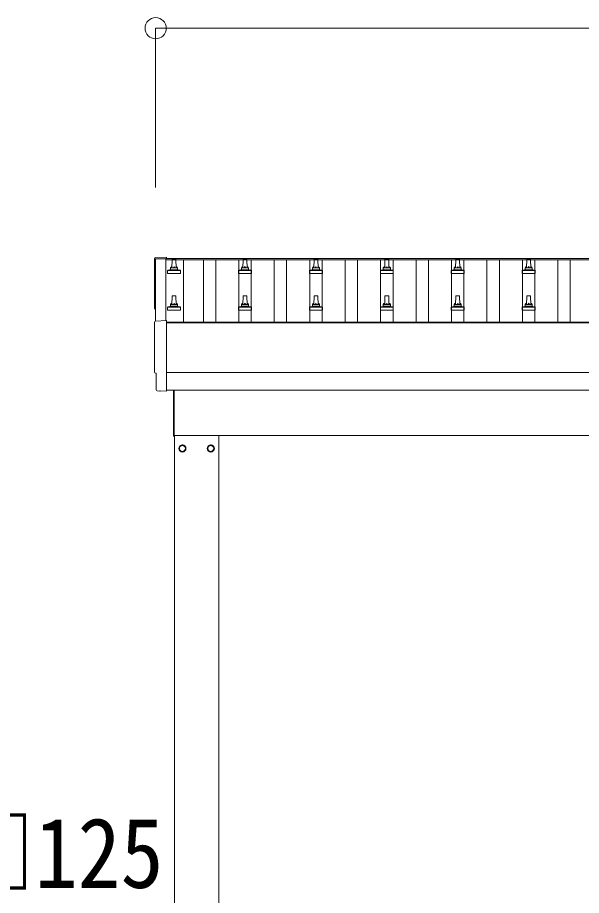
# Model space of a CAD drawing. Units: millimetres at full size, sheet at 1:60; details may follow other scales. Extents: x -16864 to 16864, y -11640 to 11640.
# Drawn here: x -11411 to -9821, y -6262 to -3785 of the extents above; entities that cross this region are included whole.
import ezdxf
from ezdxf.enums import TextEntityAlignment as Align

# ---------------------------------------------------------------- set-up
doc = ezdxf.new("R2010")
doc.units = ezdxf.units.MM
doc.header["$LTSCALE"] = 60
doc.header["$PDMODE"] = 32
doc.header["$PDSIZE"] = 60
for name, color, linetype, lineweight in [('0-2_TEXT1', 4, 'Continuous', 9), ('0-5_ELV2', 5, 'Continuous', 5), ('0-8_TABLE1', 6, 'Continuous', 9)]:
    doc.layers.add(name, color=color, linetype=linetype, lineweight=lineweight)
doc.styles.add('ＭＳ ゴシック', font='')
doc.styles.get('ＭＳ ゴシック').set_extended_font_data('MS Gothic')

msp = doc.modelspace()

# ---------------------------------------------------------------- linework, layer by layer
at = {"layer": '0-2_TEXT1'}
for p, q in [((-10992.98, -4464.79), (-10992.98, -4640.27)), ((-10992.98, -4464.79), (-4946.98, -4464.79)), ((-10992.98, -4468.37), (-4946.98, -4468.37)), ((-11022.55, -4641.82), (-10990.98, -4640.17)), ((-10990.98, -4640.17), (-10990.98, -4839.02)), ((-10990.98, -4644.4), (-4948.98, -4644.4)), ((-10990.98, -4646.29), (-4948.98, -4646.29)), ((-4948.98, -4786.17), (-10990.98, -4786.17)), ((-11010.62, -4839.02), (-11017.53, -4838.66)), ((-10990.98, -4836), (-4948.98, -4836)), ((-10971.98, -4966.4), (-10971.98, -4836.1)), ((-10969.98, -4836.1), (-10969.98, -4966.4)), ((-10969.98, -4966.4), (-10971.98, -4966.4)), ((-10969.98, -4963.9), (-5073.98, -4963.9)), ((-10968.98, -7963.9), (-10968.98, -4963.9)), ((-10843.98, -4963.9), (-10843.98, -7963.9)), ((-10937.89, -5000.65), (-10937.99, -5000.65)), ((-10937.89, -5001.15), (-10937.99, -5001.15)), ((-10875.08, -5000.65), (-10874.98, -5000.65)), ((-10875.08, -5001.15), (-10874.98, -5001.15))]:
    msp.add_line(p, q, dxfattribs=at)
for points in [[(-11022.55, -4462.39), (-10990.98, -4460.73), (-10990.98, -4464.79)], [(-11021.98, -4641.79), (-11021.98, -4465.75), (-10992.98, -4465.75)], [(-11020.37, -4835.67), (-11020.37, -4788.64), (-11020.97, -4788.64)], [(-11009.87, -4838.75), (-11009.21, -4838.12), (-10990.98, -4839.03)]]:
    msp.add_lwpolyline(points, dxfattribs=at)
for points in [[(-10946.48, -4991.08), (-10954.98, -4995.99), (-10954.98, -5005.81), (-10946.48, -5010.71), (-10937.98, -5005.81), (-10937.98, -4995.99)], [(-10866.48, -4991.08), (-10857.98, -4995.99), (-10857.98, -5005.81), (-10866.48, -5010.71), (-10874.98, -5005.81), (-10874.98, -4995.99)]]:
    msp.add_lwpolyline(points, close=True, dxfattribs=at)
for centre, radius in [((-10946.48, -5000.9), 10), ((-10946.48, -5000.9), 8.5), ((-10866.48, -5000.9), 10), ((-10866.48, -5000.9), 8.5)]:
    msp.add_circle(centre, radius, dxfattribs=at)
for centre, start, end in [((-10946.48, -5000.9), 171.25399, 188.74601), ((-10946.48, -5000.9), 111.25399, 128.74601), ((-10946.48, -5000.9), 51.25399, 68.74601), ((-10946.48, -5000.9), 1.66581, 8.74601), ((-10946.48, -5000.9), 351.25399, 358.33419), ((-10866.48, -5000.9), 171.25399, 178.33419), ((-10866.48, -5000.9), 181.66581, 188.74601), ((-10866.48, -5000.9), 111.25399, 128.74601), ((-10866.48, -5000.9), 51.25399, 68.74601), ((-10866.48, -5000.9), 351.25399, 8.74601), ((-10946.48, -5000.9), 231.25399, 248.74601), ((-10946.48, -5000.9), 291.25399, 308.74601), ((-10866.48, -5000.9), 231.25399, 248.74601), ((-10866.48, -5000.9), 291.25399, 308.74601)]:
    msp.add_arc(centre, 8.6, start, end, dxfattribs=at)
for centre, major_axis, ratio, start_param, end_param in [((-11022.4, -4465.38), (-3, 0), 0.99863, 4.7647489, 6.2979817), ((-15788.26, -4535.81), (4763.38, 0), 0.99863, 6.2686928, 6.2979817), ((-11020.97, -4604.81), (-4.41, 0), 0.99863, 6.2686928, 7.6252171), ((-11022.4, -4644.82), (-3, 0), 0.99863, 4.7647489, 6.2979817), ((-15788.26, -4715.24), (4763.38, 0), 0.99863, 6.2686928, 6.2979817), ((-11020.97, -4784.24), (-4.41, 0), 0.99863, 6.2686928, 7.8539816), ((-11017.37, -4835.66), (-2.18, -2.07), 0.9974, 5.5252311, 7.0411395), ((-11010.56, -4838.02), (-0.727, -0.69), 0.9974, 0.7579542, 1.5707963)]:
    msp.add_ellipse(centre, major_axis=major_axis, ratio=ratio, start_param=start_param, end_param=end_param, dxfattribs=at)
at = {"layer": '0-5_ELV2'}
for p, q in [((-10975.98, -4491.3), (-10975.26, -4467.78)), ((-10974.26, -4466.8), (-10965.71, -4466.8)), ((-10964.71, -4467.78), (-10963.98, -4491.3)), ((-10775.98, -4491.3), (-10775.26, -4467.78)), ((-10774.26, -4466.8), (-10765.71, -4466.8)), ((-10764.71, -4467.78), (-10763.98, -4491.3)), ((-10575.98, -4491.3), (-10575.26, -4467.78)), ((-10574.26, -4466.8), (-10565.71, -4466.8)), ((-10564.71, -4467.78), (-10563.98, -4491.3)), ((-10375.98, -4491.3), (-10375.26, -4467.78)), ((-10374.26, -4466.8), (-10365.71, -4466.8)), ((-10364.71, -4467.78), (-10363.98, -4491.3)), ((-10175.98, -4491.3), (-10175.26, -4467.78)), ((-10174.26, -4466.8), (-10165.71, -4466.8)), ((-10164.71, -4467.78), (-10163.98, -4491.3)), ((-9975.98, -4491.3), (-9975.26, -4467.78)), ((-9974.26, -4466.8), (-9965.71, -4466.8)), ((-9964.71, -4467.78), (-9963.98, -4491.3)), ((-10988.23, -4506.8), (-10988.23, -4499.09)), ((-10951.73, -4506.8), (-10988.23, -4506.8)), ((-10987.85, -4498.3), (-10952.12, -4498.3)), ((-10987.47, -4498.12), (-10980.75, -4496.49)), ((-10980.37, -4496.3), (-10959.6, -4496.3)), ((-10979.98, -4495.52), (-10979.98, -4491.3)), ((-10978.98, -4491.3), (-10960.98, -4491.3)), ((-10959.98, -4495.52), (-10959.98, -4491.3)), ((-10952.5, -4498.12), (-10959.22, -4496.49)), ((-10951.73, -4506.8), (-10951.73, -4499.09)), ((-10788.23, -4506.8), (-10788.23, -4499.09)), ((-10751.73, -4506.8), (-10788.23, -4506.8)), ((-10787.85, -4498.3), (-10752.12, -4498.3)), ((-10787.47, -4498.12), (-10780.75, -4496.49)), ((-10780.37, -4496.3), (-10759.6, -4496.3)), ((-10779.98, -4495.52), (-10779.98, -4491.3)), ((-10778.98, -4491.3), (-10760.98, -4491.3)), ((-10759.98, -4495.52), (-10759.98, -4491.3)), ((-10752.5, -4498.12), (-10759.22, -4496.49)), ((-10751.73, -4506.8), (-10751.73, -4499.09)), ((-10588.23, -4506.8), (-10588.23, -4499.09)), ((-10551.73, -4506.8), (-10588.23, -4506.8)), ((-10587.85, -4498.3), (-10552.12, -4498.3)), ((-10587.47, -4498.12), (-10580.75, -4496.49)), ((-10580.37, -4496.3), (-10559.6, -4496.3)), ((-10579.98, -4495.52), (-10579.98, -4491.3)), ((-10578.98, -4491.3), (-10560.98, -4491.3)), ((-10559.98, -4495.52), (-10559.98, -4491.3)), ((-10552.5, -4498.12), (-10559.22, -4496.49)), ((-10551.73, -4506.8), (-10551.73, -4499.09)), ((-10388.23, -4506.8), (-10388.23, -4499.09)), ((-10351.73, -4506.8), (-10388.23, -4506.8)), ((-10387.85, -4498.3), (-10352.12, -4498.3)), ((-10387.47, -4498.12), (-10380.75, -4496.49)), ((-10380.37, -4496.3), (-10359.6, -4496.3)), ((-10379.98, -4495.52), (-10379.98, -4491.3)), ((-10378.98, -4491.3), (-10360.98, -4491.3)), ((-10359.98, -4495.52), (-10359.98, -4491.3)), ((-10352.5, -4498.12), (-10359.22, -4496.49)), ((-10351.73, -4506.8), (-10351.73, -4499.09)), ((-10188.23, -4506.8), (-10188.23, -4499.09)), ((-10151.73, -4506.8), (-10188.23, -4506.8)), ((-10187.85, -4498.3), (-10152.12, -4498.3)), ((-10187.47, -4498.12), (-10180.75, -4496.49)), ((-10180.37, -4496.3), (-10159.6, -4496.3)), ((-10179.98, -4495.52), (-10179.98, -4491.3)), ((-10178.98, -4491.3), (-10160.98, -4491.3)), ((-10159.98, -4495.52), (-10159.98, -4491.3)), ((-10152.5, -4498.12), (-10159.22, -4496.49)), ((-10151.73, -4506.8), (-10151.73, -4499.09)), ((-9988.23, -4506.8), (-9988.23, -4499.09)), ((-9951.73, -4506.8), (-9988.23, -4506.8)), ((-9987.85, -4498.3), (-9952.12, -4498.3)), ((-9987.47, -4498.12), (-9980.75, -4496.49)), ((-9980.37, -4496.3), (-9959.6, -4496.3)), ((-9979.98, -4495.52), (-9979.98, -4491.3)), ((-9978.98, -4491.3), (-9960.98, -4491.3)), ((-9959.98, -4495.52), (-9959.98, -4491.3)), ((-9952.5, -4498.12), (-9959.22, -4496.49)), ((-9951.73, -4506.8), (-9951.73, -4499.09)), ((-10975.98, -4594.64), (-10975.26, -4571.11)), ((-10974.26, -4570.14), (-10965.71, -4570.14)), ((-10964.71, -4571.11), (-10963.98, -4594.64)), ((-10775.98, -4594.64), (-10775.26, -4571.11)), ((-10774.26, -4570.14), (-10765.71, -4570.14)), ((-10764.71, -4571.11), (-10763.98, -4594.64)), ((-10575.98, -4594.64), (-10575.26, -4571.11)), ((-10574.26, -4570.14), (-10565.71, -4570.14)), ((-10564.71, -4571.11), (-10563.98, -4594.64)), ((-10375.98, -4594.64), (-10375.26, -4571.11)), ((-10374.26, -4570.14), (-10365.71, -4570.14)), ((-10364.71, -4571.11), (-10363.98, -4594.64)), ((-10175.98, -4594.64), (-10175.26, -4571.11)), ((-10174.26, -4570.14), (-10165.71, -4570.14)), ((-10164.71, -4571.11), (-10163.98, -4594.64)), ((-9975.98, -4594.64), (-9975.26, -4571.11)), ((-9974.26, -4570.14), (-9965.71, -4570.14)), ((-9964.71, -4571.11), (-9963.98, -4594.64)), ((-10988.23, -4610.14), (-10988.23, -4602.42)), ((-10987.85, -4601.64), (-10952.12, -4601.64)), ((-10987.47, -4601.45), (-10980.75, -4599.82)), ((-10980.37, -4599.64), (-10959.6, -4599.64)), ((-10979.98, -4598.85), (-10979.98, -4594.64)), ((-10978.98, -4594.64), (-10960.98, -4594.64)), ((-10959.98, -4598.85), (-10959.98, -4594.64)), ((-10952.5, -4601.45), (-10959.22, -4599.82)), ((-10951.73, -4610.14), (-10951.73, -4602.42)), ((-10788.23, -4610.14), (-10788.23, -4602.42)), ((-10787.85, -4601.64), (-10752.12, -4601.64)), ((-10787.47, -4601.45), (-10780.75, -4599.82)), ((-10780.37, -4599.64), (-10759.6, -4599.64)), ((-10779.98, -4598.85), (-10779.98, -4594.64)), ((-10778.98, -4594.64), (-10760.98, -4594.64)), ((-10759.98, -4598.85), (-10759.98, -4594.64)), ((-10752.5, -4601.45), (-10759.22, -4599.82)), ((-10751.73, -4610.14), (-10751.73, -4602.42)), ((-10588.23, -4610.14), (-10588.23, -4602.42)), ((-10587.85, -4601.64), (-10552.12, -4601.64)), ((-10587.47, -4601.45), (-10580.75, -4599.82)), ((-10580.37, -4599.64), (-10559.6, -4599.64)), ((-10579.98, -4598.85), (-10579.98, -4594.64)), ((-10578.98, -4594.64), (-10560.98, -4594.64)), ((-10559.98, -4598.85), (-10559.98, -4594.64)), ((-10552.5, -4601.45), (-10559.22, -4599.82)), ((-10551.73, -4610.14), (-10551.73, -4602.42)), ((-10388.23, -4610.14), (-10388.23, -4602.42)), ((-10387.85, -4601.64), (-10352.12, -4601.64)), ((-10387.47, -4601.45), (-10380.75, -4599.82)), ((-10380.37, -4599.64), (-10359.6, -4599.64)), ((-10379.98, -4598.85), (-10379.98, -4594.64)), ((-10378.98, -4594.64), (-10360.98, -4594.64)), ((-10359.98, -4598.85), (-10359.98, -4594.64)), ((-10352.5, -4601.45), (-10359.22, -4599.82)), ((-10351.73, -4610.14), (-10351.73, -4602.42)), ((-10188.23, -4610.14), (-10188.23, -4602.42)), ((-10187.85, -4601.64), (-10152.12, -4601.64)), ((-10187.47, -4601.45), (-10180.75, -4599.82)), ((-10180.37, -4599.64), (-10159.6, -4599.64)), ((-10179.98, -4598.85), (-10179.98, -4594.64)), ((-10178.98, -4594.64), (-10160.98, -4594.64)), ((-10159.98, -4598.85), (-10159.98, -4594.64)), ((-10152.5, -4601.45), (-10159.22, -4599.82)), ((-10151.73, -4610.14), (-10151.73, -4602.42)), ((-9988.23, -4610.14), (-9988.23, -4602.42)), ((-9987.85, -4601.64), (-9952.12, -4601.64)), ((-9987.47, -4601.45), (-9980.75, -4599.82)), ((-9980.37, -4599.64), (-9959.6, -4599.64)), ((-9979.98, -4598.85), (-9979.98, -4594.64)), ((-9978.98, -4594.64), (-9960.98, -4594.64)), ((-9959.98, -4598.85), (-9959.98, -4594.64)), ((-9952.5, -4601.45), (-9959.22, -4599.82)), ((-9951.73, -4610.14), (-9951.73, -4602.42)), ((-10951.73, -4610.14), (-10988.23, -4610.14)), ((-10751.73, -4610.14), (-10788.23, -4610.14)), ((-10551.73, -4610.14), (-10588.23, -4610.14)), ((-10351.73, -4610.14), (-10388.23, -4610.14)), ((-10151.73, -4610.14), (-10188.23, -4610.14)), ((-9951.73, -4610.14), (-9988.23, -4610.14))]:
    msp.add_line(p, q, dxfattribs=at)
at = {"layer": '0-5_ELV2', "color": 4, "lineweight": 9}
for p, q in [((-10943.48, -4468.37), (-10943.48, -4644.4)), ((-10887.48, -4644.4), (-10887.48, -4468.37)), ((-10852.48, -4644.4), (-10852.48, -4468.37)), ((-10787.48, -4644.4), (-10787.48, -4468.37)), ((-10752.48, -4644.4), (-10752.48, -4468.37)), ((-10687.48, -4644.4), (-10687.48, -4468.37)), ((-10652.48, -4644.4), (-10652.48, -4468.37)), ((-10587.48, -4644.4), (-10587.48, -4468.37)), ((-10552.48, -4644.4), (-10552.48, -4468.37)), ((-10487.48, -4644.4), (-10487.48, -4468.37)), ((-10452.48, -4644.4), (-10452.48, -4468.37)), ((-10387.48, -4644.4), (-10387.48, -4468.37)), ((-10352.48, -4644.4), (-10352.48, -4468.37)), ((-10287.48, -4644.4), (-10287.48, -4468.37)), ((-10252.48, -4644.4), (-10252.48, -4468.37)), ((-10187.48, -4644.4), (-10187.48, -4468.37)), ((-10152.48, -4644.4), (-10152.48, -4468.37)), ((-10087.48, -4644.4), (-10087.48, -4468.37)), ((-10052.48, -4644.4), (-10052.48, -4468.37)), ((-9987.48, -4644.4), (-9987.48, -4468.37)), ((-9952.48, -4644.4), (-9952.48, -4468.37)), ((-9887.48, -4644.4), (-9887.48, -4468.37)), ((-9852.48, -4644.4), (-9852.48, -4468.37))]:
    msp.add_line(p, q, dxfattribs=at)
at = {"layer": '0-5_ELV2'}
for centre, radius, start, end in [((-10974.26, -4467.8), 1, 90, 178.60509), ((-10965.71, -4467.8), 1, 1.39491, 90), ((-10774.26, -4467.8), 1, 90, 178.60509), ((-10765.71, -4467.8), 1, 1.39491, 90), ((-10574.26, -4467.8), 1, 90, 178.60509), ((-10565.71, -4467.8), 1, 1.39491, 90), ((-10374.26, -4467.8), 1, 90, 178.60509), ((-10365.71, -4467.8), 1, 1.39491, 90), ((-10174.26, -4467.8), 1, 90, 178.60509), ((-10165.71, -4467.8), 1, 1.39491, 90), ((-9974.26, -4467.8), 1, 90, 178.60509), ((-9965.71, -4467.8), 1, 1.39491, 90), ((-10987.23, -4499.09), 1, 103.62699, 180), ((-10980.98, -4495.52), 1, 283.62699, 0), ((-10975.9, -4491.94), 4.13, 90, 171.17633), ((-10978.98, -4492.3), 1, 90, 180), ((-10966.65, -4491.3), 4.83, 133.60282, 180), ((-10973.32, -4491.3), 4.83, 0, 46.39718), ((-10964.07, -4491.94), 4.13, 8.82367, 90), ((-10960.98, -4492.3), 1, 0, 90), ((-10958.98, -4495.52), 1, 180, 256.37301), ((-10952.73, -4499.09), 1, 0, 76.37301), ((-10787.23, -4499.09), 1, 103.62699, 180), ((-10780.98, -4495.52), 1, 283.62699, 0), ((-10775.9, -4491.94), 4.13, 90, 171.17633), ((-10778.98, -4492.3), 1, 90, 180), ((-10766.65, -4491.3), 4.83, 133.60282, 180), ((-10773.32, -4491.3), 4.83, 0, 46.39718), ((-10764.07, -4491.94), 4.13, 8.82367, 90), ((-10760.98, -4492.3), 1, 0, 90), ((-10758.98, -4495.52), 1, 180, 256.37301), ((-10752.73, -4499.09), 1, 0, 76.37301), ((-10587.23, -4499.09), 1, 103.62699, 180), ((-10580.98, -4495.52), 1, 283.62699, 0), ((-10575.9, -4491.94), 4.13, 90, 171.17633), ((-10578.98, -4492.3), 1, 90, 180), ((-10566.65, -4491.3), 4.83, 133.60282, 180), ((-10573.32, -4491.3), 4.83, 0, 46.39718), ((-10564.07, -4491.94), 4.13, 8.82367, 90), ((-10560.98, -4492.3), 1, 0, 90), ((-10558.98, -4495.52), 1, 180, 256.37301), ((-10552.73, -4499.09), 1, 0, 76.37301), ((-10387.23, -4499.09), 1, 103.62699, 180), ((-10380.98, -4495.52), 1, 283.62699, 0), ((-10375.9, -4491.94), 4.13, 90, 171.17633), ((-10378.98, -4492.3), 1, 90, 180), ((-10366.65, -4491.3), 4.83, 133.60282, 180), ((-10373.32, -4491.3), 4.83, 0, 46.39718), ((-10364.07, -4491.94), 4.13, 8.82367, 90), ((-10360.98, -4492.3), 1, 0, 90), ((-10358.98, -4495.52), 1, 180, 256.37301), ((-10352.73, -4499.09), 1, 0, 76.37301), ((-10187.23, -4499.09), 1, 103.62699, 180), ((-10180.98, -4495.52), 1, 283.62699, 0), ((-10175.9, -4491.94), 4.13, 90, 171.17633), ((-10178.98, -4492.3), 1, 90, 180), ((-10166.65, -4491.3), 4.83, 133.60282, 180), ((-10173.32, -4491.3), 4.83, 0, 46.39718), ((-10164.07, -4491.94), 4.13, 8.82367, 90), ((-10160.98, -4492.3), 1, 0, 90), ((-10158.98, -4495.52), 1, 180, 256.37301), ((-10152.73, -4499.09), 1, 0, 76.37301), ((-9987.23, -4499.09), 1, 103.62699, 180), ((-9980.98, -4495.52), 1, 283.62699, 0), ((-9975.9, -4491.94), 4.13, 90, 171.17633), ((-9978.98, -4492.3), 1, 90, 180), ((-9966.65, -4491.3), 4.83, 133.60282, 180), ((-9973.32, -4491.3), 4.83, 0, 46.39718), ((-9964.07, -4491.94), 4.13, 8.82367, 90), ((-9960.98, -4492.3), 1, 0, 90), ((-9958.98, -4495.52), 1, 180, 256.37301), ((-9952.73, -4499.09), 1, 0, 76.37301), ((-10974.26, -4571.14), 1, 90, 178.60509), ((-10965.71, -4571.14), 1, 1.39491, 90), ((-10774.26, -4571.14), 1, 90, 178.60509), ((-10765.71, -4571.14), 1, 1.39491, 90), ((-10574.26, -4571.14), 1, 90, 178.60509), ((-10565.71, -4571.14), 1, 1.39491, 90), ((-10374.26, -4571.14), 1, 90, 178.60509), ((-10365.71, -4571.14), 1, 1.39491, 90), ((-10174.26, -4571.14), 1, 90, 178.60509), ((-10165.71, -4571.14), 1, 1.39491, 90), ((-9974.26, -4571.14), 1, 90, 178.60509), ((-9965.71, -4571.14), 1, 1.39491, 90), ((-10987.23, -4602.42), 1, 103.62699, 180), ((-10980.98, -4598.85), 1, 283.62699, 0), ((-10975.9, -4595.27), 4.13, 90, 171.17633), ((-10978.98, -4595.64), 1, 90, 180), ((-10966.65, -4594.64), 4.83, 133.60282, 180), ((-10973.32, -4594.64), 4.83, 0, 46.39718), ((-10964.07, -4595.27), 4.13, 8.82367, 90), ((-10960.98, -4595.64), 1, 0, 90), ((-10958.98, -4598.85), 1, 180, 256.37301), ((-10952.73, -4602.42), 1, 0, 76.37301), ((-10787.23, -4602.42), 1, 103.62699, 180), ((-10780.98, -4598.85), 1, 283.62699, 0), ((-10775.9, -4595.27), 4.13, 90, 171.17633), ((-10778.98, -4595.64), 1, 90, 180), ((-10766.65, -4594.64), 4.83, 133.60282, 180), ((-10773.32, -4594.64), 4.83, 0, 46.39718), ((-10764.07, -4595.27), 4.13, 8.82367, 90), ((-10760.98, -4595.64), 1, 0, 90), ((-10758.98, -4598.85), 1, 180, 256.37301), ((-10752.73, -4602.42), 1, 0, 76.37301), ((-10587.23, -4602.42), 1, 103.62699, 180), ((-10580.98, -4598.85), 1, 283.62699, 0), ((-10575.9, -4595.27), 4.13, 90, 171.17633), ((-10578.98, -4595.64), 1, 90, 180), ((-10566.65, -4594.64), 4.83, 133.60282, 180), ((-10573.32, -4594.64), 4.83, 0, 46.39718), ((-10564.07, -4595.27), 4.13, 8.82367, 90), ((-10560.98, -4595.64), 1, 0, 90), ((-10558.98, -4598.85), 1, 180, 256.37301), ((-10552.73, -4602.42), 1, 0, 76.37301), ((-10387.23, -4602.42), 1, 103.62699, 180), ((-10380.98, -4598.85), 1, 283.62699, 0), ((-10375.9, -4595.27), 4.13, 90, 171.17633), ((-10378.98, -4595.64), 1, 90, 180), ((-10366.65, -4594.64), 4.83, 133.60282, 180), ((-10373.32, -4594.64), 4.83, 0, 46.39718), ((-10364.07, -4595.27), 4.13, 8.82367, 90), ((-10360.98, -4595.64), 1, 0, 90), ((-10358.98, -4598.85), 1, 180, 256.37301), ((-10352.73, -4602.42), 1, 0, 76.37301), ((-10187.23, -4602.42), 1, 103.62699, 180), ((-10180.98, -4598.85), 1, 283.62699, 0), ((-10175.9, -4595.27), 4.13, 90, 171.17633), ((-10178.98, -4595.64), 1, 90, 180), ((-10166.65, -4594.64), 4.83, 133.60282, 180), ((-10173.32, -4594.64), 4.83, 0, 46.39718), ((-10164.07, -4595.27), 4.13, 8.82367, 90), ((-10160.98, -4595.64), 1, 0, 90), ((-10158.98, -4598.85), 1, 180, 256.37301), ((-10152.73, -4602.42), 1, 0, 76.37301), ((-9987.23, -4602.42), 1, 103.62699, 180), ((-9980.98, -4598.85), 1, 283.62699, 0), ((-9975.9, -4595.27), 4.13, 90, 171.17633), ((-9978.98, -4595.64), 1, 90, 180), ((-9966.65, -4594.64), 4.83, 133.60282, 180), ((-9973.32, -4594.64), 4.83, 0, 46.39718), ((-9964.07, -4595.27), 4.13, 8.82367, 90), ((-9960.98, -4595.64), 1, 0, 90), ((-9958.98, -4598.85), 1, 180, 256.37301), ((-9952.73, -4602.42), 1, 0, 76.37301)]:
    msp.add_arc(centre, radius, start, end, dxfattribs=at)
at = {"layer": '0-8_TABLE1'}
for p, q in [((-11021.98, -3814.79), (-11021.98, -4264.79)), ((-4917.98, -3814.79), (-11021.98, -3814.79))]:
    msp.add_line(p, q, dxfattribs=at)
msp.add_point((-11021.98, -3814.79), dxfattribs=at)

# ---------------------------------------------------------------- texts
at = {"layer": '0-8_TABLE1', "color": 7, "style": 'ＭＳ ゴシック', "width": 0.9}
msp.add_text('□125', height=197.9, dxfattribs=at).set_placement((-11606.16, -6300.37), align=Align.BOTTOM_LEFT)

doc.saveas('drawing.dxf')
